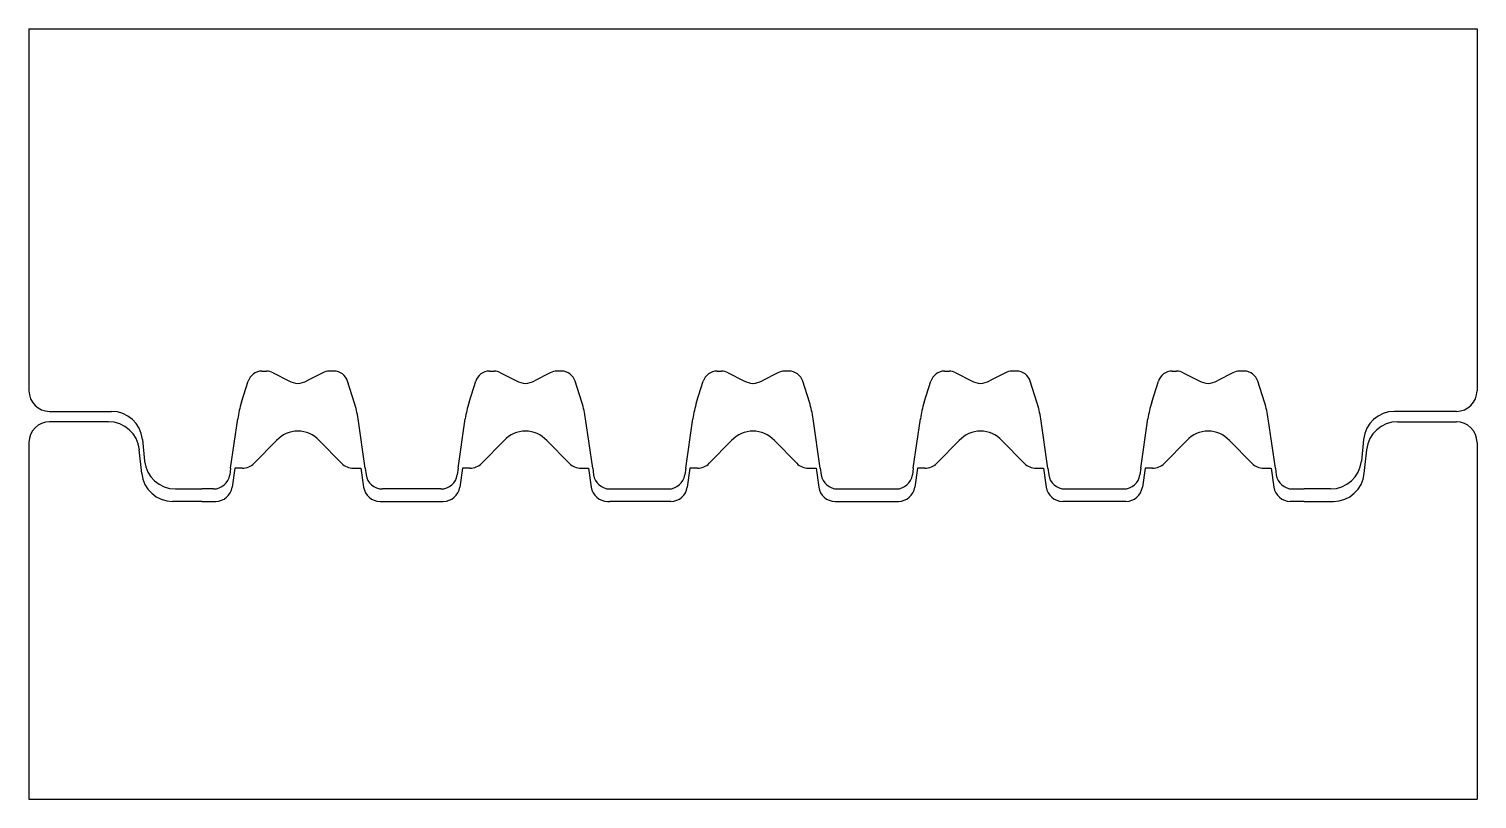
# Model space of a CAD drawing. Extents: x -97 to 603, y -160 to 212.
import ezdxf

# ---------------------------------------------------------------- set-up
doc = ezdxf.new("R2010")
doc.units = 0
doc.header["$MEASUREMENT"] = 0

msp = doc.modelspace()

# ---------------------------------------------------------------- linework, layer by layer
for p, q in [((-97.5, 212.5), (-97.5, 37.5)), ((-97.5, 212.5), (602.5, 212.5)), ((602.5, 212.5), (602.5, 37.5)), ((5.24, 31.92), (8.46, 42.11)), ((15.13, 47), (17.3, 47)), ((20.51, 46.22), (28.12, 42.29)), ((44.49, 46.22), (36.88, 42.29)), ((49.87, 47), (47.7, 47)), ((59.76, 31.92), (56.54, 42.11)), ((115.24, 31.92), (118.46, 42.11)), ((125.13, 47), (127.3, 47)), ((130.51, 46.22), (138.12, 42.29)), ((154.49, 46.22), (146.88, 42.29)), ((159.87, 47), (157.7, 47)), ((169.76, 31.92), (166.54, 42.11)), ((225.24, 31.92), (228.46, 42.11)), ((235.13, 47), (237.3, 47)), ((240.51, 46.22), (248.12, 42.29)), ((264.49, 46.22), (256.88, 42.29)), ((269.87, 47), (267.7, 47)), ((279.76, 31.92), (276.54, 42.11)), ((335.24, 31.92), (338.46, 42.11)), ((345.13, 47), (347.3, 47)), ((350.51, 46.22), (358.12, 42.29)), ((374.49, 46.22), (366.88, 42.29)), ((379.87, 47), (377.7, 47)), ((389.76, 31.92), (386.54, 42.11)), ((445.24, 31.92), (448.46, 42.11)), ((455.13, 47), (457.3, 47)), ((460.51, 46.22), (468.12, 42.29)), ((484.49, 46.22), (476.88, 42.29)), ((489.87, 47), (487.7, 47)), ((499.76, 31.92), (496.54, 42.11)), ((-87.5, 27.5), (-57.56, 27.5)), ((-59.07, 22.5), (-87.5, 22.5)), ((0, 0), (3.42, 23.93)), ((65, 0), (61.58, 23.93)), ((110, 0), (113.42, 23.93)), ((175, 0), (171.58, 23.93)), ((220, 0), (223.42, 23.93)), ((285, 0), (281.58, 23.93)), ((330, 0), (333.42, 23.93)), ((395, 0), (391.58, 23.93)), ((440, 0), (443.42, 23.93)), ((505, 0), (501.58, 23.93)), ((592.5, 27.5), (562.56, 27.5)), ((564.07, 22.5), (592.5, 22.5)), ((-97.5, 12.5), (-97.5, -160)), ((-43, -2.49), (-44.15, 8.99)), ((-42.64, 13.99), (-41.59, 3.51)), ((22.16, 13.48), (11.35, 2.41)), ((42.84, 13.48), (53.65, 2.41)), ((132.16, 13.48), (121.35, 2.41)), ((152.84, 13.48), (163.65, 2.41)), ((242.16, 13.48), (231.35, 2.41)), ((262.84, 13.48), (273.65, 2.41)), ((352.16, 13.48), (341.35, 2.41)), ((372.84, 13.48), (383.65, 2.41)), ((462.16, 13.48), (451.35, 2.41)), ((482.84, 13.48), (493.65, 2.41)), ((547.64, 13.99), (546.59, 3.51)), ((548, -2.49), (549.15, 8.99)), ((602.5, 12.5), (602.5, -160)), ((0, 0), (-0.45, -3.13)), ((2.02, 0), (0.72, -9.13)), ((5.63, 0), (2.02, 0)), ((59.37, 0), (62.98, 0)), ((62.98, 0), (64.28, -9.13)), ((65, 0), (65.45, -3.13)), ((110, 0), (109.55, -3.13)), ((112.02, 0), (110.72, -9.13)), ((115.63, 0), (112.02, 0)), ((169.37, 0), (172.98, 0)), ((172.98, 0), (174.28, -9.13)), ((175, 0), (175.45, -3.13)), ((220, 0), (219.55, -3.13)), ((222.02, 0), (220.72, -9.13)), ((225.63, 0), (222.02, 0)), ((279.37, 0), (282.98, 0)), ((282.98, 0), (284.28, -9.13)), ((285, 0), (285.45, -3.13)), ((330, 0), (329.55, -3.13)), ((332.02, 0), (330.72, -9.13)), ((335.63, 0), (332.02, 0)), ((389.37, 0), (392.98, 0)), ((392.98, 0), (394.28, -9.13)), ((395, 0), (395.45, -3.13)), ((440, 0), (439.55, -3.13)), ((442.02, 0), (440.72, -9.13)), ((445.63, 0), (442.02, 0)), ((499.37, 0), (502.98, 0)), ((502.98, 0), (504.28, -9.13)), ((505, 0), (505.45, -3.13)), ((-26.67, -10), (-13.98, -10)), ((-8.37, -10), (-13.98, -10)), ((101.63, -10), (73.37, -10)), ((183.37, -10), (211.63, -10)), ((293.37, -10), (321.63, -10)), ((403.37, -10), (431.63, -10)), ((513.37, -10), (518.98, -10)), ((531.67, -10), (518.98, -10)), ((-13.98, -16), (-28.08, -16)), ((-13.98, -16), (-7.2, -16)), ((72.2, -16), (102.8, -16)), ((182.2, -16), (183.37, -16)), ((212.8, -16), (183.37, -16)), ((292.2, -16), (322.8, -16)), ((432.8, -16), (402.2, -16)), ((518.98, -16), (512.2, -16)), ((518.98, -16), (533.08, -16)), ((-97.5, -160), (602.5, -160))]:
    msp.add_line(p, q)
for centre, radius, start, end in [((15.13, 40), 7, 90, 162.47443), ((17.3, 40), 7, 62.66073, 90), ((33.63, 52.95), 12, 242.66073, 264.61455), ((31.37, 52.95), 12, 275.38545, 297.33927), ((47.7, 40), 7, 90, 117.33927), ((49.87, 40), 7, 17.52557, 90), ((125.13, 40), 7, 90, 162.47443), ((127.3, 40), 7, 62.66073, 90), ((143.63, 52.95), 12, 242.66073, 264.61455), ((141.37, 52.95), 12, 275.38545, 297.33927), ((157.7, 40), 7, 90, 117.33927), ((159.87, 40), 7, 17.52557, 90), ((235.13, 40), 7, 90, 162.47443), ((237.3, 40), 7, 62.66073, 90), ((253.63, 52.95), 12, 242.66073, 264.61455), ((251.37, 52.95), 12, 275.38545, 297.33927), ((267.7, 40), 7, 90, 117.33927), ((269.87, 40), 7, 17.52557, 90), ((345.13, 40), 7, 90, 162.47443), ((347.3, 40), 7, 62.66073, 90), ((363.63, 52.95), 12, 242.66073, 264.61455), ((361.37, 52.95), 12, 275.38545, 297.33927), ((377.7, 40), 7, 90, 117.33927), ((379.87, 40), 7, 17.52557, 90), ((455.13, 40), 7, 90, 162.47443), ((457.3, 40), 7, 62.66073, 90), ((473.63, 52.95), 12, 242.66073, 264.61455), ((471.37, 52.95), 12, 275.38545, 297.33927), ((487.7, 40), 7, 90, 117.33927), ((489.87, 40), 7, 17.52557, 90), ((-87.5, 37.5), 10, 180, 270), ((592.5, 37.5), 10, 270, 0), ((52.92, 16.86), 50, 162.47443, 171.8699), ((12.08, 16.86), 50, 8.1301, 17.52557), ((162.92, 16.86), 50, 162.47443, 171.8699), ((122.08, 16.86), 50, 8.1301, 17.52557), ((272.92, 16.86), 50, 162.47443, 171.8699), ((232.08, 16.86), 50, 8.1301, 17.52557), ((382.92, 16.86), 50, 162.47443, 171.8699), ((342.08, 16.86), 50, 8.1301, 17.52557), ((492.92, 16.86), 50, 162.47443, 171.8699), ((452.08, 16.86), 50, 8.1301, 17.52557), ((-87.5, 12.5), 10, 90, 180), ((-59.07, 7.5), 15, 5.71, 90), ((-57.56, 12.5), 15, 5.71, 90), ((562.56, 12.5), 15, 90, 174.29), ((564.07, 7.5), 15, 90, 174.29), ((592.5, 12.5), 10, 0, 90), ((32.9, 3.01), 15, 91.51224, 135.69028), ((32.1, 3.01), 15, 44.30972, 88.48776), ((142.9, 3.01), 15, 91.51224, 135.69028), ((142.1, 3.01), 15, 44.30972, 88.48776), ((252.9, 3.01), 15, 91.51224, 135.69028), ((252.1, 3.01), 15, 44.30972, 88.48776), ((362.9, 3.01), 15, 91.51224, 135.69028), ((362.1, 3.01), 15, 44.30972, 88.48776), ((472.9, 3.01), 15, 91.51224, 135.69028), ((472.1, 3.01), 15, 44.30972, 88.48776), ((-26.67, 5), 15, 185.71, 270), ((5.63, 8), 8, 270, 315.69028), ((59.37, 8), 8, 224.30972, 270), ((115.63, 8), 8, 270, 315.69028), ((169.37, 8), 8, 224.30972, 270), ((225.63, 8), 8, 270, 315.69028), ((279.37, 8), 8, 224.30972, 270), ((335.63, 8), 8, 270, 315.69028), ((389.37, 8), 8, 224.30972, 270), ((445.63, 8), 8, 270, 315.69028), ((499.37, 8), 8, 224.30972, 270), ((531.67, 5), 15, 270, 354.29), ((-28.08, -1), 15, 185.71, 270), ((-8.37, -2), 8, 270, 351.8699), ((73.37, -2), 8, 188.1301, 270), ((101.63, -2), 8, 270, 351.8699), ((183.37, -2), 8, 188.1301, 270), ((211.63, -2), 8, 270, 351.8699), ((293.37, -2), 8, 188.1301, 270), ((321.63, -2), 8, 270, 351.8699), ((403.37, -2), 8, 188.1301, 270), ((431.63, -2), 8, 270, 351.8699), ((513.37, -2), 8, 188.1301, 270), ((533.08, -1), 15, 270, 354.29), ((-7.2, -8), 8, 270, 351.8699), ((72.2, -8), 8, 188.1301, 270), ((102.8, -8), 8, 270, 351.8699), ((182.2, -8), 8, 188.1301, 270), ((212.8, -8), 8, 270, 351.8699), ((292.2, -8), 8, 188.1301, 270), ((322.8, -8), 8, 270, 351.8699), ((402.2, -8), 8, 188.1301, 270), ((432.8, -8), 8, 270, 351.8699), ((512.2, -8), 8, 188.1301, 270)]:
    msp.add_arc(centre, radius, start, end)

doc.saveas('drawing.dxf')
